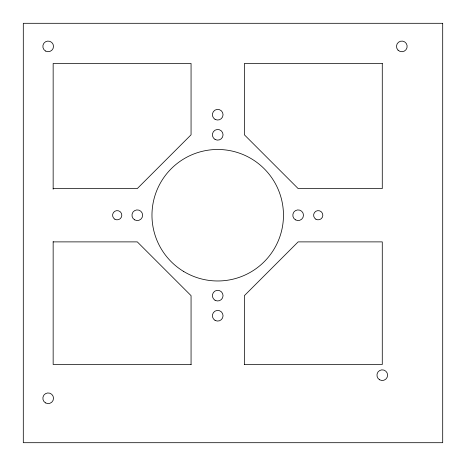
<?xml version="1.0" encoding="UTF-8"?>
<svg xmlns="http://www.w3.org/2000/svg" width="466" height="466" viewBox="0 0 466 466"><rect width="100%" height="100%" fill="white"/><g stroke="black" fill="none" stroke-linecap="round" stroke-linejoin="round"><path stroke-width="0.7" d="M53.153 188.573L137.295 188.573L191.06 134.808L191.06 63.463L53.153 63.463L53.153 189.26M53.153 241.883L137.295 241.883L191.06 295.648L191.06 364.505M191.206 364.505L53.153 364.505L53.153 241.615M244.248 364.505L382.277 364.505L382.277 241.883L298.141 241.883L244.376 295.648L244.376 364.505M442.7 23.3L23.3 23.3L23.3 442.7L442.7 442.7L442.7 23.3M382.277 63.463L244.376 63.463L244.376 134.808L298.141 188.573L382.277 188.573L382.277 63.463M45.517 51.021A5.33 5.33 0 0 0 53.508 46.402A5.33 5.33 0 0 0 45.517 41.783A5.33 5.33 0 0 0 45.517 51.021M45.517 402.892A5.33 5.33 0 0 0 53.508 398.273A5.33 5.33 0 0 0 45.517 393.654A5.33 5.33 0 0 0 45.517 402.892M379.609 379.784A5.33 5.33 0 0 0 387.607 375.171A5.33 5.33 0 0 0 379.609 370.552A5.33 5.33 0 0 0 379.609 379.784M398.057 50.171A5.33 5.33 0 0 0 406.975 47.782A5.33 5.33 0 0 0 400.445 41.253A5.33 5.33 0 0 0 398.057 50.171M183.732 271.515A65.753 65.753 0 0 0 283.456 216.515A65.753 65.753 0 0 0 185.963 157.654A65.753 65.753 0 0 0 183.732 271.515M215.053 139.421A5.33 5.33 0 0 0 223.051 134.808A5.33 5.33 0 0 0 215.053 130.189A5.33 5.33 0 0 0 215.053 139.421M295.473 219.847A5.33 5.33 0 0 0 303.471 215.228A5.33 5.33 0 0 0 295.473 210.615A5.33 5.33 0 0 0 295.473 219.847M215.053 300.267A5.33 5.33 0 0 0 223.051 295.648A5.33 5.33 0 0 0 215.053 291.034A5.33 5.33 0 0 0 215.053 300.267M134.627 219.847A5.33 5.33 0 0 0 142.625 215.228A5.33 5.33 0 0 0 134.627 210.615A5.33 5.33 0 0 0 134.627 219.847M215.053 320.358A5.33 5.33 0 0 0 223.051 315.744A5.33 5.33 0 0 0 215.053 311.125A5.33 5.33 0 0 0 215.053 320.358M114.892 219.23A4.619 4.619 0 0 0 121.818 215.228A4.619 4.619 0 0 0 114.892 211.232A4.619 4.619 0 0 0 114.892 219.23M215.053 119.331A5.33 5.33 0 0 0 223.051 114.718A5.33 5.33 0 0 0 215.053 110.098A5.33 5.33 0 0 0 215.053 119.331M315.925 219.23A4.619 4.619 0 0 0 322.845 215.228A4.619 4.619 0 0 0 315.925 211.232A4.619 4.619 0 0 0 315.925 219.23"/></g></svg>
